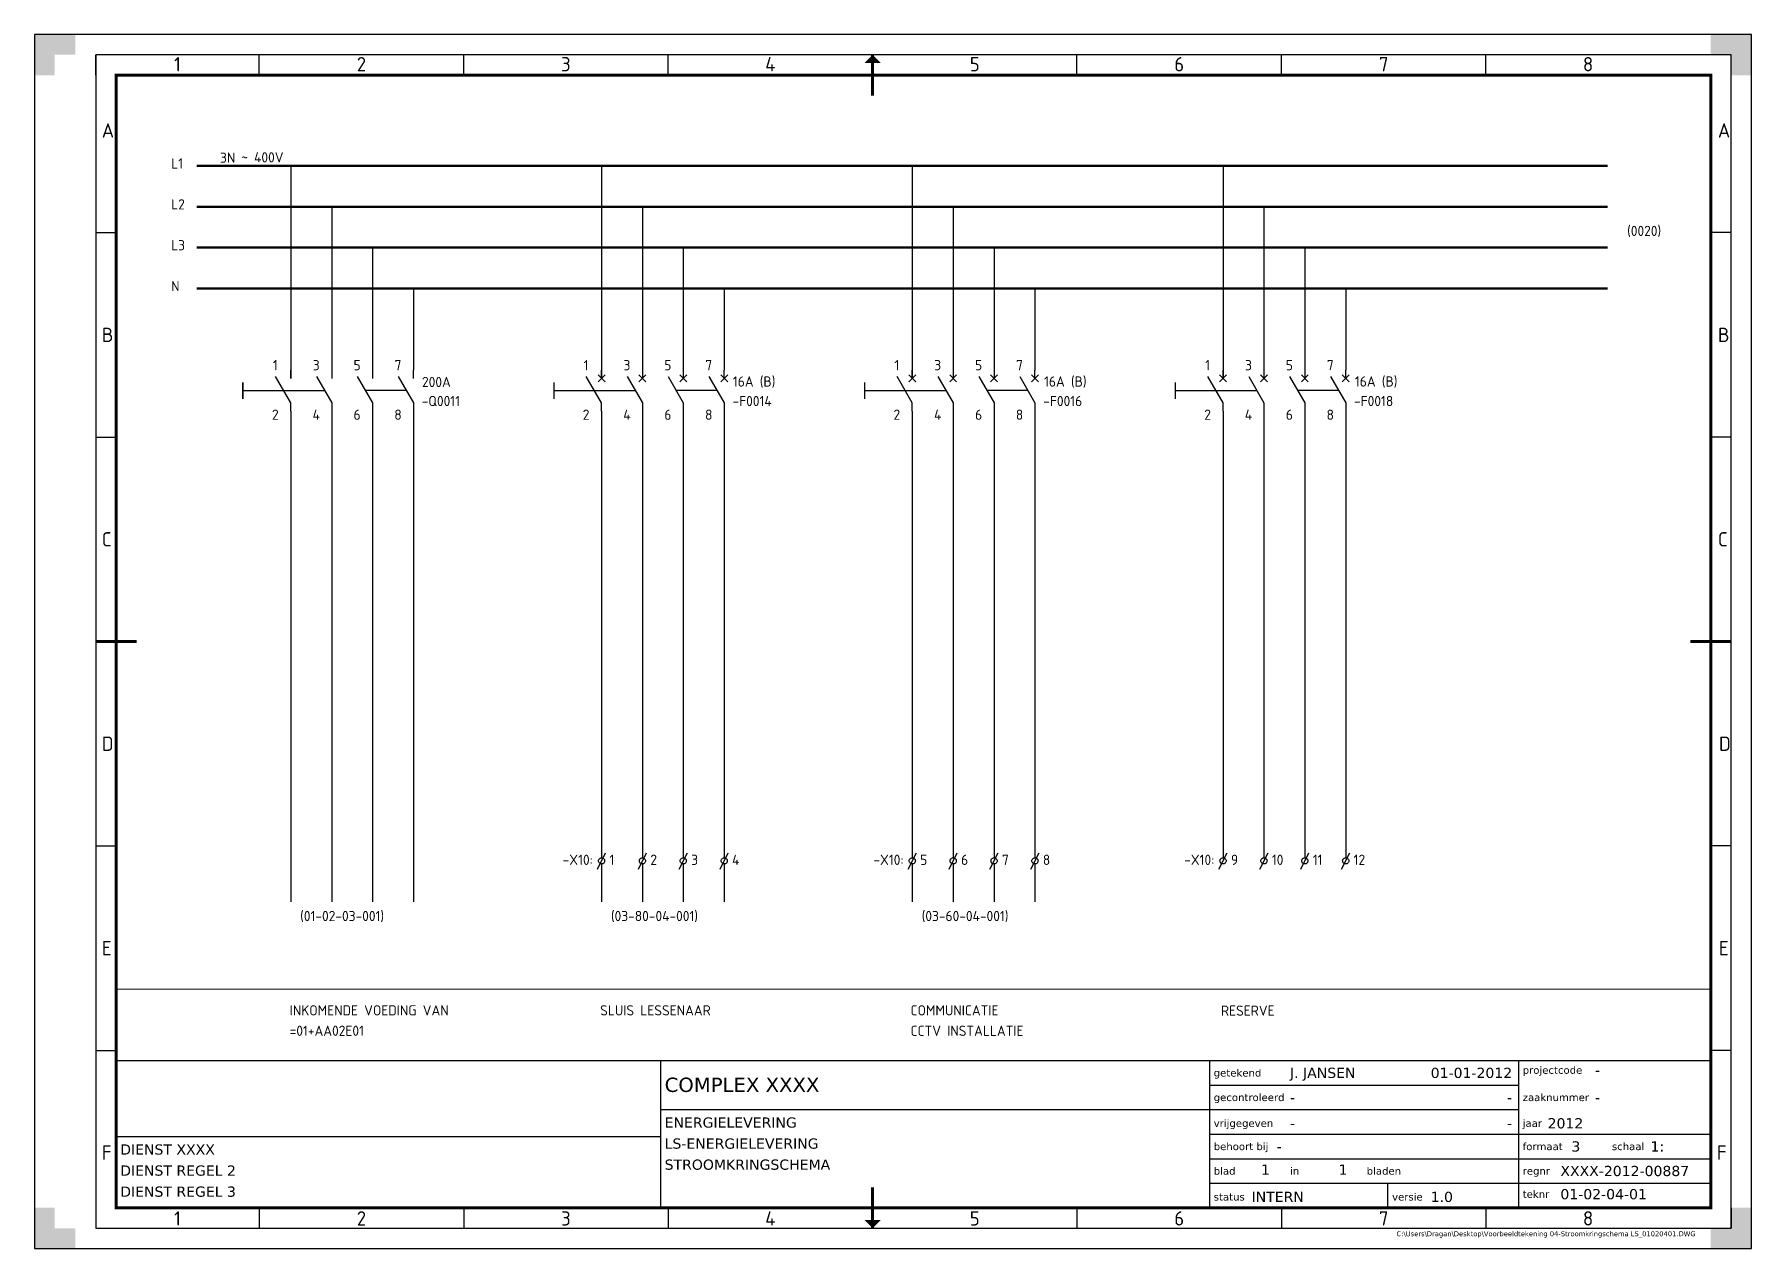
# Paper-space layout '01-02-04-01' of a CAD drawing. Extents: x 0 to 420, y 0 to 297.
# The model-space entities are those that its viewports show. They can reach past a viewport. Long polylines and large blocks are cut down to what shows.
import ezdxf
from ezdxf.enums import TextEntityAlignment as Align

# ---------------------------------------------------------------- set-up
doc = ezdxf.new("R2010")
doc.units = 0
for name, color, linetype, lineweight in [('N-CO-KL-ET_SCHEMA-T25', 7, 'Continuous', 25), ('N-CO-KL-ET_SCHEMA_COMPONENT-G', 10, 'Continuous', 25), ('N-CO-KL-ET_SCHEMA_COMPONENT-T25', 7, 'Continuous', 25), ('N-CO-KL-ET_SCHEMA_KABEL-G', 50, 'Continuous', 25), ('N-CO-KL-ET_SCHEMA_MECHANISCHEKOPPELING-G', 7, 'Continuous', 25), ('N-CO-KL-ET_SCHEMA_VOEDINGSLIJN-G', 30, 'Continuous', 50), ('N-WE-KL-ET-T35', 50, 'Continuous', 35), ('X-XX-AL-TEKENBLAD-S', 7, 'Continuous', 25), ('X-XX-AL-TEKENBLAD-T18', 7, 'Continuous', 18), ('X-XX-AL-TEKENBLAD-T25', 7, 'Continuous', 25), ('X-XX-AL-TEKENBLAD_KADER-G', 7, 'Continuous', 25), ('X-XX-AL-TEKENBLAD_KADER_AFSNIJMARKERING-G', 7, 'Continuous', 25), ('X-XX-AL-TEKENBLAD_KADER_CENTERMARKERING-G', 7, 'Continuous', 25), ('X-XX-AL-TEKENBLAD_KADER_ROOSTERVERDELING-G', 7, 'Continuous', 25), ('X-XX-AL-TEKENBLAD_KADER_ROOSTERVERDELING-T35', 7, 'Continuous', 35), ('X-XX-AL-TEKENBLAD_KADER_VOUWMERK-G', 7, 'Continuous', 18), ('X-XX-AL-TEKENBLAD_TITELBLOK-G', 7, 'Continuous', 25), ('X-XX-AL-TEKENBLAD_VIEWPORT-G', 7, 'Continuous', 18)]:
    doc.layers.add(name, color=color, linetype=linetype, lineweight=lineweight)
doc.styles.add('NLCS-ISO', font='NLCS-ISO.ttf')
doc.styles.add('VERDANA', font='verdana.ttf')

# ---------------------------------------------------------------- blocks, each defined once
blk = doc.blocks.new('SAL-TEKENBLAD-A3-SO')
at = {"layer": 'X-XX-AL-TEKENBLAD_KADER_AFSNIJMARKERING-G'}
for points in [[(10, 297), (0, 297), (0, 287), (5, 287), (5, 292), (10, 292)], [(420, 287), (420, 297), (410, 297), (410, 292), (415, 292), (415, 287)], [(0, 10), (0, 0), (10, 0), (10, 5), (5, 5), (5, 10)], [(410, 0), (420, 0), (420, 10), (415, 10), (415, 5), (410, 5)]]:
    blk.add_hatch(color=256, dxfattribs=at).paths.add_polyline_path(points)
at = {"layer": 'X-XX-AL-TEKENBLAD_KADER_VOUWMERK-G'}
for points in [[(203, 290), (205, 292), (207, 290)], [(203, 7), (205, 5), (207, 7)]]:
    blk.add_hatch(color=256, dxfattribs=at).paths.add_polyline_path(points)
at = {"layer": 'X-XX-AL-TEKENBLAD_KADER-G'}
for p, q in [((420, 297), (0, 297)), ((0, 297), (0, 0)), ((420, 0), (420, 297)), ((0, 0), (420, 0))]:
    blk.add_line(p, q, dxfattribs=at)
at = {"layer": 'X-XX-AL-TEKENBLAD_KADER-G', "const_width": 0.7}
blk.add_lwpolyline([(20, 10), (410, 10), (410, 287), (20, 287)], close=True, dxfattribs=at)
at = {"layer": 'X-XX-AL-TEKENBLAD_KADER_CENTERMARKERING-G', "const_width": 0.7, "flags": 128}
for points in [[(205, 292), (205, 282)], [(15, 148.5), (25, 148.5)], [(415, 148.5), (405, 148.5)], [(205, 5), (205, 15)]]:
    blk.add_lwpolyline(points, dxfattribs=at)
at = {"layer": 'X-XX-AL-TEKENBLAD_KADER_ROOSTERVERDELING-G'}
for p, q in [((415, 292), (15, 292)), ((15, 287), (15, 292)), ((15, 292), (15, 5)), ((55, 287), (55, 292)), ((105, 287), (105, 292)), ((155, 287), (155, 292)), ((255, 287), (255, 292)), ((305, 287), (305, 292)), ((355, 287), (355, 292)), ((415, 287), (415, 292)), ((415, 5), (415, 292)), ((15, 248.5), (20, 248.5)), ((415, 248.5), (410, 248.5)), ((15, 198.5), (20, 198.5)), ((415, 198.5), (410, 198.5)), ((15, 98.5), (20, 98.5)), ((415, 98.5), (410, 98.5)), ((15, 48.5), (20, 48.5)), ((415, 48.5), (410, 48.5)), ((15, 10), (15, 5)), ((55, 10), (55, 5)), ((105, 10), (105, 5)), ((155, 10), (155, 5)), ((255, 10), (255, 5)), ((305, 10), (305, 5)), ((355, 10), (355, 5)), ((415, 10), (415, 5)), ((15, 5), (415, 5))]:
    blk.add_line(p, q, dxfattribs=at)
at = {"layer": 'X-XX-AL-TEKENBLAD_KADER_ROOSTERVERDELING-T35', "lineweight": 35, "style": 'NLCS-ISO'}
for s, p in [('1', (35, 286.9)), ('2', (80, 286.9)), ('3', (130, 286.9)), ('4', (180, 286.9)), ('5', (230, 286.9)), ('6', (280, 286.9)), ('7', (330, 286.9)), ('8', (380, 286.9)), ('1', (35, 4.6)), ('2', (80, 4.6)), ('3', (130, 4.6)), ('4', (180, 4.6)), ('5', (230, 4.6)), ('6', (280, 4.6)), ('7', (330, 4.6)), ('8', (380, 4.6))]:
    blk.add_text(s, height=3.5, dxfattribs=at).set_placement(p, align=Align.BOTTOM_CENTER)
for s, p in [('A', (16.5, 273.5)), ('A', (411.75, 273.5)), ('B', (16.5, 223.5)), ('B', (411.75, 223.5)), ('C', (16.5, 173.5)), ('C', (411.75, 173.5)), ('D', (16.5, 123.5)), ('D', (412, 123.5)), ('E', (16.5, 73.5)), ('E', (412, 73.5)), ('F', (16.5, 23.5)), ('F', (411.5, 23.5))]:
    blk.add_text(s, height=3.5, dxfattribs=at).set_placement(p, align=Align.MIDDLE_LEFT)
blk = doc.blocks.new('SAL-TITELBLOK_RWS_LANG')
at = {"layer": 'X-XX-AL-TEKENBLAD_TITELBLOK-G'}
for p, q in [((-256.85, 36), (-256.85, 0)), ((-122.57, 36), (-122.57, 0)), ((-47, 36), (-47, 0)), ((-122.57, 30), (-47, 30)), ((-256.85, 24), (-122.57, 24)), ((-122.57, 24), (-47, 24)), ((-390, 17.4), (-256.85, 17.4)), ((-122.57, 18), (0, 18)), ((-122.57, 12), (0, 12)), ((-122.57, 6), (0, 6)), ((-78.94, 0), (-78.94, 6))]:
    blk.add_line(p, q, dxfattribs=at)
at = {"layer": 'X-XX-AL-TEKENBLAD_TITELBLOK-G', "const_width": 0.3}
blk.add_lwpolyline([(0, 0), (0, 36), (-390, 36), (-390, 0)], close=True, dxfattribs=at)
at = {"layer": 'X-XX-AL-TEKENBLAD-T18', "style": 'VERDANA'}
for s, p in [('getekend', (-121.57, 33)), ('projectcode', (-46, 33.67)), ('gecontroleerd', (-121.57, 27)), ('zaaknummer', (-46, 27)), ('vrijgegeven', (-121.57, 20.67)), ('jaar', (-46, 20.67)), ('behoort bij', (-121.57, 15)), ('formaat', (-46, 15)), ('schaal', (-24.17, 15)), ('blad                 in                     bladen', (-121.57, 9)), ('regnr', (-46, 9)), ('teknr', (-46, 3.33)), ('status', (-121.57, 2.67)), ('versie', (-77.94, 2.67))]:
    blk.add_text(s, height=1.8, dxfattribs=at).set_placement(p, align=Align.MIDDLE_LEFT)
at = {"layer": 'X-XX-AL-TEKENBLAD-T25', "insert": (-3.71, -5.76), "char_height": 1.2, "attachment_point": 3, "style": 'VERDANA'}
blk.add_mtext('C:\\\\Users\\\\Dragan\\\\Desktop\\\\Voorbeeldtekening 04-Stroomkringschema LS_01020401.DWG', dxfattribs=at)
at = {"layer": 'X-XX-AL-TEKENBLAD-T25', "style": 'VERDANA', "flags": 3}
for tag, p in [('NL_META_DOCUMENTSOORT', (-44, 43.39)), ('NL_META_EIGENAAR', (-44, 38.55))]:
    blk.add_attdef(tag, p, '', height=2.5, dxfattribs=at)
at = {"layer": 'X-XX-AL-TEKENBLAD-T25', "style": 'VERDANA'}
for tag, p in [('NL_META_OPSTELLER', (-102.91, 33)), ('NL_META_PROJECTCODE', (-28.34, 33.67)), ('NL_META_CONTROLER', (-102.91, 27)), ('NL_META_ZAAKNUMMER', (-28.32, 27)), ('NL_META_AUTORISATOR', (-102.91, 20.67)), ('NL_META_JAAR', (-39.9, 20.67)), ('NL_META_RELATIE', (-106.2, 15)), ('NL_META_FORMAAT', (-34.08, 15)), ('NL_META_SCHAAL', (-14.74, 15)), ('NL_META_DOCUMENTNR', (-36.78, 9)), ('NL_META_ID_NUMMER', (-36.78, 3.33)), ('NL_META_DOCUMENTSTATUS', (-112.3, 2.67)), ('NL_META_REVISIE', (-68.51, 2.67))]:
    blk.add_attdef(tag, text='', height=2.5, dxfattribs=at).set_placement(p, align=Align.MIDDLE_LEFT)
for tag, p in [('NL_META_TEKEN_DATUM', (-48.57, 33)), ('NL_META_CONTROLE_DATUM', (-48.57, 27)), ('NL_META_VRIJGAVE_DATUM', (-48.57, 20.67))]:
    blk.add_attdef(tag, text='', height=2.5, dxfattribs=at).set_placement(p, align=Align.MIDDLE_RIGHT)
for tag, p, height in [('NL_META_PROJECTOMSCHRIJVING', (-255.85, 28.33), 3.5), ('NL_META_TEKENINGOMSCHRIJVING_01', (-255.85, 19.6), 2.5), ('NL_META_TEKENINGOMSCHRIJVING_02', (-255.85, 14.45), 2.5), ('NL_META_DIENST1', (-389, 13), 2.5), ('NL_META_DIENST2', (-389, 7.85), 2.5), ('NL_META_TEKENINGOMSCHRIJVING_03', (-255.85, 9.3), 2.5), ('NL_META_DIENST3', (-389, 2.7), 2.5), ('NL_META_TEKENINGOMSCHRIJVING_04', (-255.85, 4.15), 2.5)]:
    blk.add_attdef(tag, p, '', height=height, dxfattribs=at)
for tag, p in [('NL_META_BLADNUMMER', (-108.91, 9.33)), ('NL_META_AANTAL_BLADEN', (-89.95, 9.33))]:
    blk.add_attdef(tag, text='', height=2.5, dxfattribs=at).set_placement(p, align=Align.MIDDLE_CENTER)

msp = doc.modelspace()

# ---------------------------------------------------------------- linework, layer by layer
at = {"layer": 'N-CO-KL-ET_SCHEMA_COMPONENT-G'}
for p, q in [((43, 154.43), (43, 156.43)), ((43, 156.43), (43, 154.43)), ((53, 156.43), (53, 154.43)), ((63, 156.43), (63, 154.43)), ((73, 154.43), (73, 156.43)), ((119, 154.43), (119, 156.43)), ((119, 156.43), (119, 154.43)), ((129, 156.43), (129, 154.43)), ((139, 156.43), (139, 154.43)), ((149, 154.43), (149, 156.43)), ((195, 154.43), (195, 156.43)), ((195, 156.43), (195, 154.43)), ((205, 156.43), (205, 154.43)), ((215, 156.43), (215, 154.43)), ((225, 154.43), (225, 156.43)), ((271, 154.43), (271, 156.43)), ((271, 156.43), (271, 154.43)), ((281, 156.43), (281, 154.43)), ((291, 156.43), (291, 154.43)), ((301, 154.43), (301, 156.43)), ((31.3, 149.43), (31.3, 153.43)), ((31.3, 153.43), (31.3, 149.43)), ((43, 148.43), (39.27, 154.9)), ((49.27, 154.9), (53, 148.43)), ((59.27, 154.9), (63, 148.43)), ((69.27, 154.9), (73, 148.43)), ((107.3, 153.43), (107.3, 149.43)), ((119, 148.43), (115.27, 154.9)), ((119.85, 155.28), (118.15, 153.58)), ((118.15, 155.28), (119.85, 153.58)), ((125.27, 154.9), (129, 148.43)), ((129.85, 155.28), (128.15, 153.58)), ((128.15, 155.28), (129.85, 153.58)), ((135.27, 154.9), (139, 148.43)), ((139.85, 155.28), (138.15, 153.58)), ((138.15, 155.28), (139.85, 153.58)), ((145.27, 154.9), (149, 148.43)), ((149.85, 155.28), (148.15, 153.58)), ((148.15, 155.28), (149.85, 153.58)), ((183.3, 153.43), (183.3, 149.43)), ((195, 148.43), (191.27, 154.9)), ((195.85, 155.28), (194.15, 153.58)), ((194.15, 155.28), (195.85, 153.58)), ((201.27, 154.9), (205, 148.43)), ((205.85, 155.28), (204.15, 153.58)), ((204.15, 155.28), (205.85, 153.58)), ((211.27, 154.9), (215, 148.43)), ((215.85, 155.28), (214.15, 153.58)), ((214.15, 155.28), (215.85, 153.58)), ((221.27, 154.9), (225, 148.43)), ((225.85, 155.28), (224.15, 153.58)), ((224.15, 155.28), (225.85, 153.58)), ((259.3, 153.43), (259.3, 149.43)), ((271, 148.43), (267.27, 154.9)), ((271.85, 155.28), (270.15, 153.58)), ((270.15, 155.28), (271.85, 153.58)), ((277.27, 154.9), (281, 148.43)), ((281.85, 155.28), (280.15, 153.58)), ((280.15, 155.28), (281.85, 153.58)), ((287.27, 154.9), (291, 148.43)), ((291.85, 155.28), (290.15, 153.58)), ((290.15, 155.28), (291.85, 153.58)), ((297.27, 154.9), (301, 148.43)), ((301.85, 155.28), (300.15, 153.58)), ((300.15, 155.28), (301.85, 153.58)), ((43, 146.43), (43, 148.43)), ((53, 148.43), (53, 146.43)), ((63, 148.43), (63, 146.43)), ((73, 148.43), (73, 146.43)), ((119, 146.43), (119, 148.43)), ((129, 148.43), (129, 146.43)), ((139, 148.43), (139, 146.43)), ((149, 148.43), (149, 146.43)), ((195, 146.43), (195, 148.43)), ((205, 148.43), (205, 146.43)), ((215, 148.43), (215, 146.43)), ((225, 148.43), (225, 146.43)), ((271, 146.43), (271, 148.43)), ((281, 148.43), (281, 146.43)), ((291, 148.43), (291, 146.43)), ((301, 148.43), (301, 146.43)), ((118, 34.43), (120, 38.43)), ((128, 34.43), (130, 38.43)), ((138, 34.43), (140, 38.43)), ((148, 34.43), (150, 38.43)), ((194, 34.43), (196, 38.43)), ((204, 34.43), (206, 38.43)), ((214, 34.43), (216, 38.43)), ((224, 34.43), (226, 38.43)), ((270, 34.43), (272, 38.43)), ((280, 34.43), (282, 38.43)), ((290, 34.43), (292, 38.43)), ((300, 34.43), (302, 38.43))]:
    msp.add_line(p, q, dxfattribs=at)
for centre in [(119, 36.43), (129, 36.43), (139, 36.43), (149, 36.43), (195, 36.43), (205, 36.43), (215, 36.43), (225, 36.43), (271, 36.43), (281, 36.43), (291, 36.43), (301, 36.43)]:
    msp.add_circle(centre, 0.75, dxfattribs=at)
at = {"layer": 'N-CO-KL-ET_SCHEMA_KABEL-G'}
for p, q in [((43, 206.43), (43, 156.43)), ((119, 206.43), (119, 156.43)), ((195, 206.43), (195, 156.43)), ((271, 206.43), (271, 156.43)), ((53, 196.43), (53, 156.43)), ((129, 196.43), (129, 156.43)), ((205, 196.43), (205, 156.43)), ((281, 196.43), (281, 156.43)), ((63, 186.43), (63, 156.43)), ((139, 186.43), (139, 156.43)), ((215, 186.43), (215, 156.43)), ((291, 186.43), (291, 156.43)), ((73, 176.43), (73, 156.43)), ((149, 176.43), (149, 156.43)), ((225, 176.43), (225, 156.43)), ((301, 176.43), (301, 156.43)), ((43, 146.43), (43, 26.43)), ((53, 146.43), (53, 26.43)), ((63, 146.43), (63, 26.43)), ((73, 146.43), (73, 26.43)), ((119, 146.43), (119, 37.18)), ((129, 146.43), (129, 37.18)), ((139, 146.43), (139, 37.18)), ((149, 146.43), (149, 37.18)), ((195, 146.43), (195, 37.18)), ((205, 146.43), (205, 37.18)), ((215, 146.43), (215, 37.18)), ((225, 146.43), (225, 37.18)), ((271, 146.43), (271, 37.18)), ((281, 146.43), (281, 37.18)), ((291, 146.43), (291, 37.18)), ((301, 146.43), (301, 37.18)), ((119, 35.68), (119, 26.43)), ((129, 35.68), (129, 26.43)), ((139, 35.68), (139, 26.43)), ((149, 35.68), (149, 26.43)), ((195, 35.68), (195, 26.43)), ((205, 35.68), (205, 26.43)), ((215, 35.68), (215, 26.43)), ((225, 35.68), (225, 26.43))]:
    msp.add_line(p, q, dxfattribs=at)
at = {"layer": 'N-CO-KL-ET_SCHEMA_MECHANISCHEKOPPELING-G'}
for p, q in [((31.27, 151.43), (51.24, 151.43)), ((71.27, 151.43), (61.27, 151.43)), ((107.3, 151.43), (127.27, 151.43)), ((147.27, 151.43), (137.27, 151.43)), ((183.32, 151.43), (203.29, 151.43)), ((223.27, 151.43), (213.27, 151.43)), ((259.3, 151.43), (279.27, 151.43)), ((299.27, 151.43), (289.27, 151.43))]:
    msp.add_line(p, q, dxfattribs=at)
at = {"layer": 'N-CO-KL-ET_SCHEMA_VOEDINGSLIJN-G'}
for p, q in [((20, 206.43), (365, 206.43)), ((20, 196.43), (365, 196.43)), ((20, 186.43), (365, 186.43)), ((20, 176.43), (365, 176.43))]:
    msp.add_line(p, q, dxfattribs=at)

# ---------------------------------------------------------------- texts
at = {"layer": 'N-CO-KL-ET_SCHEMA-T25', "style": 'NLCS-ISO'}
msp.add_text('2', height=2.5, dxfattribs=at).set_placement((130.93, 35.44))
at = {"layer": 'N-CO-KL-ET_SCHEMA-T25', "char_height": 2.5, "attachment_point": 1, "style": 'NLCS-ISO'}
for s, width, insert in [('L1', 6.2609, (13.74, 208.25)), ('3N ~', 20.3167, (25.68, 209.66)), ('400V', 6.2609, (34.02, 209.74)), ('L2', 6.2609, (13.74, 198.25)), ('(0020)', 0.0398, (369.83, 191.75)), ('L3', 6.2609, (13.74, 188.25)), ('N', 6.2609, (13.74, 178.25))]:
    msp.add_mtext_dynamic_manual_height_columns(s, width=width, gutter_width=12.5, heights=[0], dxfattribs=dict(at, insert=insert))
for s, insert in [('-X10:', (109.49, 37.94)), ('1', (120.93, 37.94)), ('3', (140.93, 37.94)), ('4', (150.93, 37.94)), ('-X10:', (185.49, 37.94)), ('5', (196.93, 37.94)), ('6', (206.93, 37.94)), ('7', (216.93, 37.94)), ('8', (226.93, 37.94)), ('-X10:', (261.49, 37.94)), ('9', (272.93, 37.94)), ('10', (282.93, 37.94)), ('11', (292.93, 37.94)), ('12', (302.93, 37.94)), ('(01-02-03-001)', (45.3, 24.19)), ('(03-80-04-001)', (121.3, 24.19)), ('(03-60-04-001)', (197.3, 24.19))]:
    msp.add_mtext(s, dxfattribs=dict(at, insert=insert))
at = {"layer": 'N-CO-KL-ET_SCHEMA_COMPONENT-T25', "char_height": 2.5, "style": 'NLCS-ISO'}
for s, insert, attachment_point in [('1', (39.22, 156.42), 8), ('3', (49.22, 156.42), 8), ('5', (59.22, 156.42), 8), ('7', (69.22, 156.42), 8), ('1', (115.22, 156.42), 8), ('3', (125.22, 156.42), 8), ('5', (135.22, 156.42), 8), ('7', (145.22, 156.42), 8), ('1', (191.22, 156.42), 8), ('3', (201.22, 156.42), 8), ('5', (211.22, 156.42), 8), ('7', (221.22, 156.42), 8), ('1', (267.22, 156.42), 8), ('3', (277.22, 156.42), 8), ('5', (287.22, 156.42), 8), ('7', (297.22, 156.42), 8), ('200A', (75.09, 152.31), 7), ('16A (B)', (151.12, 152.17), 7), ('16A (B)', (227.22, 152.17), 7), ('16A (B)', (303.25, 152.18), 7), ('2', (39.22, 144.3), 8), ('4', (49.22, 144.3), 8), ('6', (59.22, 144.3), 8), ('8', (69.22, 144.3), 8), ('2', (115.22, 144.3), 8), ('4', (125.22, 144.3), 8), ('6', (135.22, 144.3), 8), ('8', (145.22, 144.3), 8), ('2', (191.22, 144.3), 8), ('4', (201.22, 144.3), 8), ('6', (211.22, 144.3), 8), ('8', (221.22, 144.3), 8), ('2', (267.22, 144.3), 8), ('4', (277.22, 144.3), 8), ('6', (287.22, 144.3), 8), ('8', (297.22, 144.3), 8)]:
    msp.add_mtext(s, dxfattribs=dict(at, insert=insert, attachment_point=attachment_point))
at = {"layer": 'N-WE-KL-ET-T35', "char_height": 2.5, "attachment_point": 7, "style": 'NLCS-ISO'}
for s, insert in [('-Q0011', (75.03, 147.64)), ('-F0014', (151.03, 147.64)), ('-F0016', (227.03, 147.64)), ('-F0018', (303.03, 147.64))]:
    msp.add_mtext(s, dxfattribs=dict(at, insert=insert))

psp = doc.layouts.new('01-02-04-01')

# ---------------------------------------------------------------- linework, layer by layer
at = {"layer": 'X-XX-AL-TEKENBLAD_VIEWPORT-G'}
psp.add_lwpolyline([(20, 67.62), (20, 287), (410, 287), (410, 63.45), (20, 63.45)], close=True, dxfattribs=at)

# ---------------------------------------------------------------- block references
at = {"layer": 'N-CO-KL-ET_SCHEMA_KABEL-G'}
ref = psp.add_blockref('SAL-TITELBLOK_RWS_LANG', (410, 10), dxfattribs=at)
ref.add_attrib('NL_META_DOCUMENTNR', 'XXXX-2012-00887', dxfattribs={"layer": 'X-XX-AL-TEKENBLAD-T25', "height": 2.5, "style": 'VERDANA'}).set_placement((373.22, 19), align=Align.MIDDLE_LEFT)
ref.add_attrib('NL_META_ID_NUMMER', '01-02-04-01', dxfattribs={"layer": 'X-XX-AL-TEKENBLAD-T25', "height": 2.5, "style": 'VERDANA'}).set_placement((373.22, 13.33), align=Align.MIDDLE_LEFT)
ref.add_attrib('NL_META_PROJECTOMSCHRIJVING', 'COMPLEX XXXX', (154.15, 38.33), dxfattribs={"layer": 'X-XX-AL-TEKENBLAD-T25', "height": 3.5, "style": 'VERDANA'})
ref.add_attrib('NL_META_TEKENINGOMSCHRIJVING_01', 'ENERGIELEVERING', (154.15, 29.6), dxfattribs={"layer": 'X-XX-AL-TEKENBLAD-T25', "height": 2.5, "style": 'VERDANA'})
ref.add_attrib('NL_META_TEKENINGOMSCHRIJVING_02', 'LS-ENERGIELEVERING', (154.15, 24.45), dxfattribs={"layer": 'X-XX-AL-TEKENBLAD-T25', "height": 2.5, "style": 'VERDANA'})
ref.add_attrib('NL_META_TEKENINGOMSCHRIJVING_03', 'STROOMKRINGSCHEMA', (154.15, 19.3), dxfattribs={"layer": 'X-XX-AL-TEKENBLAD-T25', "height": 2.5, "style": 'VERDANA'})
ref.add_attrib('NL_META_DIENST1', 'DIENST XXXX', (21, 23), dxfattribs={"layer": 'X-XX-AL-TEKENBLAD-T25', "height": 2.5, "style": 'VERDANA'})
ref.add_attrib('NL_META_DIENST2', 'DIENST REGEL 2', (21, 17.85), dxfattribs={"layer": 'X-XX-AL-TEKENBLAD-T25', "height": 2.5, "style": 'VERDANA'})
ref.add_attrib('NL_META_DIENST3', 'DIENST REGEL 3', (21, 12.7), dxfattribs={"layer": 'X-XX-AL-TEKENBLAD-T25', "height": 2.5, "style": 'VERDANA'})
ref.add_attrib('NL_META_PROJECTCODE', '-', dxfattribs={"layer": 'X-XX-AL-TEKENBLAD-T25', "height": 2.5, "style": 'VERDANA'}).set_placement((381.66, 43.67), align=Align.MIDDLE_LEFT)
ref.add_attrib('NL_META_ZAAKNUMMER', '-', dxfattribs={"layer": 'X-XX-AL-TEKENBLAD-T25', "height": 2.5, "style": 'VERDANA'}).set_placement((381.68, 37), align=Align.MIDDLE_LEFT)
ref.add_attrib('NL_META_JAAR', '2012', dxfattribs={"layer": 'X-XX-AL-TEKENBLAD-T25', "height": 2.5, "style": 'VERDANA'}).set_placement((370.1, 30.67), align=Align.MIDDLE_LEFT)
ref.add_attrib('NL_META_RELATIE', '-', dxfattribs={"layer": 'X-XX-AL-TEKENBLAD-T25', "height": 2.5, "style": 'VERDANA'}).set_placement((303.8, 25), align=Align.MIDDLE_LEFT)
ref.add_attrib('NL_META_DOCUMENTSTATUS', 'INTERN', dxfattribs={"layer": 'X-XX-AL-TEKENBLAD-T25', "height": 2.5, "style": 'VERDANA'}).set_placement((297.7, 12.67), align=Align.MIDDLE_LEFT)
ref.add_attrib('NL_META_REVISIE', '1.0', dxfattribs={"layer": 'X-XX-AL-TEKENBLAD-T25', "height": 2.5, "style": 'VERDANA'}).set_placement((341.49, 12.67), align=Align.MIDDLE_LEFT)
ref.add_attrib('NL_META_BLADNUMMER', '1', dxfattribs={"layer": 'X-XX-AL-TEKENBLAD-T25', "height": 2.5, "style": 'VERDANA'}).set_placement((301.09, 19.33), align=Align.MIDDLE_CENTER)
ref.add_attrib('NL_META_AANTAL_BLADEN', '1', dxfattribs={"layer": 'X-XX-AL-TEKENBLAD-T25', "height": 2.5, "style": 'VERDANA'}).set_placement((320.05, 19.33), align=Align.MIDDLE_CENTER)
ref.add_attrib('NL_META_FORMAAT', '3', dxfattribs={"layer": 'X-XX-AL-TEKENBLAD-T25', "height": 2.5, "style": 'VERDANA'}).set_placement((375.92, 25), align=Align.MIDDLE_LEFT)
ref.add_attrib('NL_META_SCHAAL', '1:', dxfattribs={"layer": 'X-XX-AL-TEKENBLAD-T25', "height": 2.5, "style": 'VERDANA'}).set_placement((395.26, 25), align=Align.MIDDLE_LEFT)
ref.add_attrib('NL_META_OPSTELLER', 'J. JANSEN', dxfattribs={"layer": 'X-XX-AL-TEKENBLAD-T25', "height": 2.5, "style": 'VERDANA'}).set_placement((307.09, 43), align=Align.MIDDLE_LEFT)
ref.add_attrib('NL_META_TEKEN_DATUM', '01-01-2012', dxfattribs={"layer": 'X-XX-AL-TEKENBLAD-T25', "height": 2.5, "style": 'VERDANA'}).set_placement((361.43, 43), align=Align.MIDDLE_RIGHT)
ref.add_attrib('NL_META_CONTROLER', '-', dxfattribs={"layer": 'X-XX-AL-TEKENBLAD-T25', "height": 2.5, "style": 'VERDANA'}).set_placement((307.09, 37), align=Align.MIDDLE_LEFT)
ref.add_attrib('NL_META_CONTROLE_DATUM', '-', dxfattribs={"layer": 'X-XX-AL-TEKENBLAD-T25', "height": 2.5, "style": 'VERDANA'}).set_placement((361.43, 37), align=Align.MIDDLE_RIGHT)
ref.add_attrib('NL_META_AUTORISATOR', '-', dxfattribs={"layer": 'X-XX-AL-TEKENBLAD-T25', "height": 2.5, "style": 'VERDANA'}).set_placement((307.09, 30.67), align=Align.MIDDLE_LEFT)
ref.add_attrib('NL_META_VRIJGAVE_DATUM', '-', dxfattribs={"layer": 'X-XX-AL-TEKENBLAD-T25', "height": 2.5, "style": 'VERDANA'}).set_placement((361.43, 30.67), align=Align.MIDDLE_RIGHT)
at = {"layer": 'X-XX-AL-TEKENBLAD-S'}
psp.add_blockref('SAL-TEKENBLAD-A3-SO', (0, 0), dxfattribs=at)

# ---------------------------------------------------------------- texts
at = {"layer": 'N-CO-KL-ET_SCHEMA-T25', "char_height": 2.5, "attachment_point": 1, "style": 'NLCS-ISO'}
for s, width, gutter_width, heights, insert in [('INKOMENDE VOEDING VAN', 65.098, 47.07, [9.79], (62.45, 59.54)), ('SLUIS LESSENAAR', 46.2583, 12.5, [0], (138.37, 59.54)), ('COMMUNICATIE', 0.4563, 12.5, [0], (214.29, 59.54)), ('RESERVE', 0.4563, 12.5, [0], (290.22, 59.47)), ('=01+AA02E01', 65.098, 47.07, [9.79], (62.45, 54.54)), ('CCTV INSTALLATIE', 65.098, 47.07, [9.79], (214.29, 54.54))]:
    psp.add_mtext_dynamic_manual_height_columns(s, width=width, gutter_width=gutter_width, heights=heights, dxfattribs=dict(at, insert=insert))

# ---------------------------------------------------------------- viewports
at = {"layer": 'X-XX-AL-TEKENBLAD_VIEWPORT-G'}
vp = psp.add_viewport(center=(215, 175.23), size=(390, 223.5491), view_center_point=(195.28, 116.81), view_height=223.5491, dxfattribs=at)
vp.dxf.flags = 0x10000  # cut along an outline
vp.dxf.clipping_boundary_handle = psp.add_lwpolyline([(20, 67.62), (20, 287), (410, 287), (410, 63.45), (20, 63.45)], format="xyb", close=True, dxfattribs={"invisible": 1}).dxf.handle

doc.saveas('drawing.dxf')
